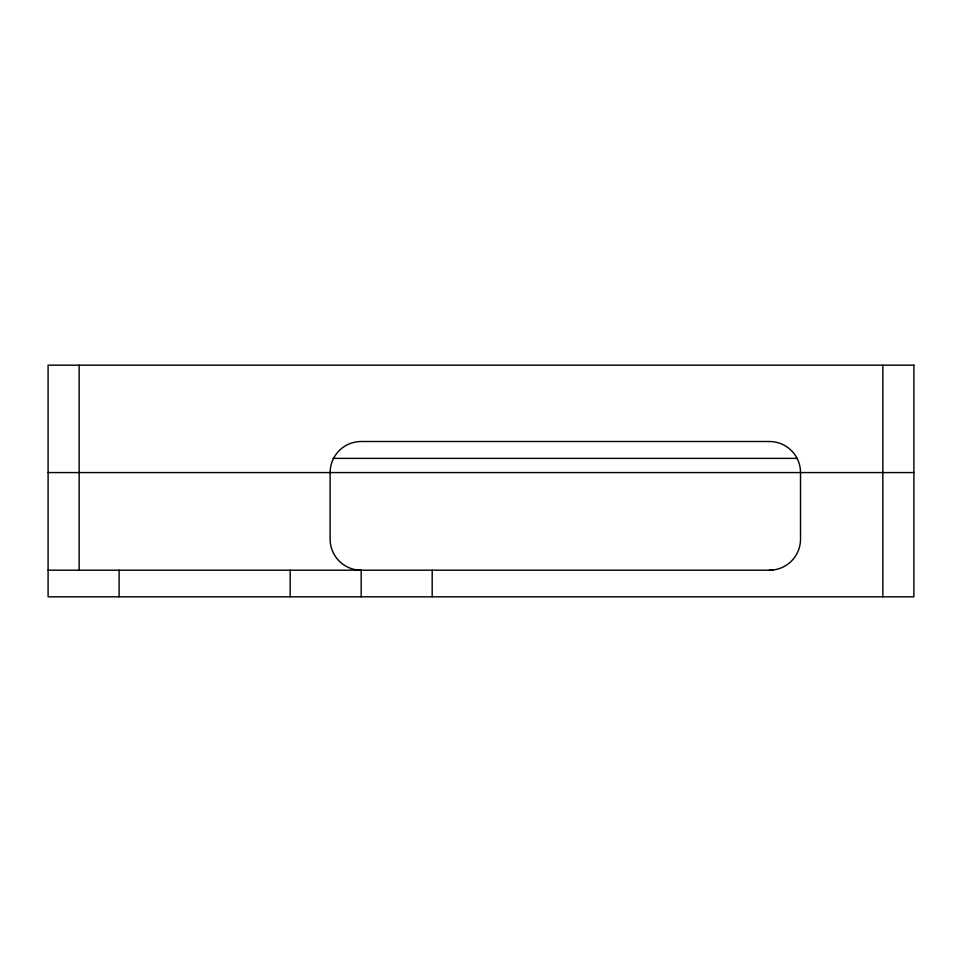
<?xml version="1.0" encoding="UTF-8"?>
<svg xmlns="http://www.w3.org/2000/svg" width="962" height="962" viewBox="0 0 962 962"><rect width="100%" height="100%" fill="white"/><g stroke="black" fill="none" stroke-linecap="round" stroke-linejoin="round"><path stroke-width="1.44" d="M333.008 458.369L797.27 458.369M48.1 472.57L800.276 472.57M361.183 596.825L361.183 570.201A31.061 31.061 0 0 1 330.122 539.129L330.122 472.57A31.061 31.061 0 0 1 361.183 441.51L769.456 441.51A31.061 31.061 0 0 1 800.516 472.57L913.9 472.57M48.1 570.201L773.171 570.201M882.839 365.175L882.839 596.825M800.516 472.57L800.516 539.129A31.061 31.061 0 0 1 769.456 570.201M432.191 570.201L432.191 596.825M290.175 570.201L290.175 596.825M119.108 570.201L119.108 596.825M79.161 365.175L79.161 570.201M913.9 365.175L48.1 365.175L48.1 596.825L913.9 596.825L913.9 365.175"/></g></svg>
